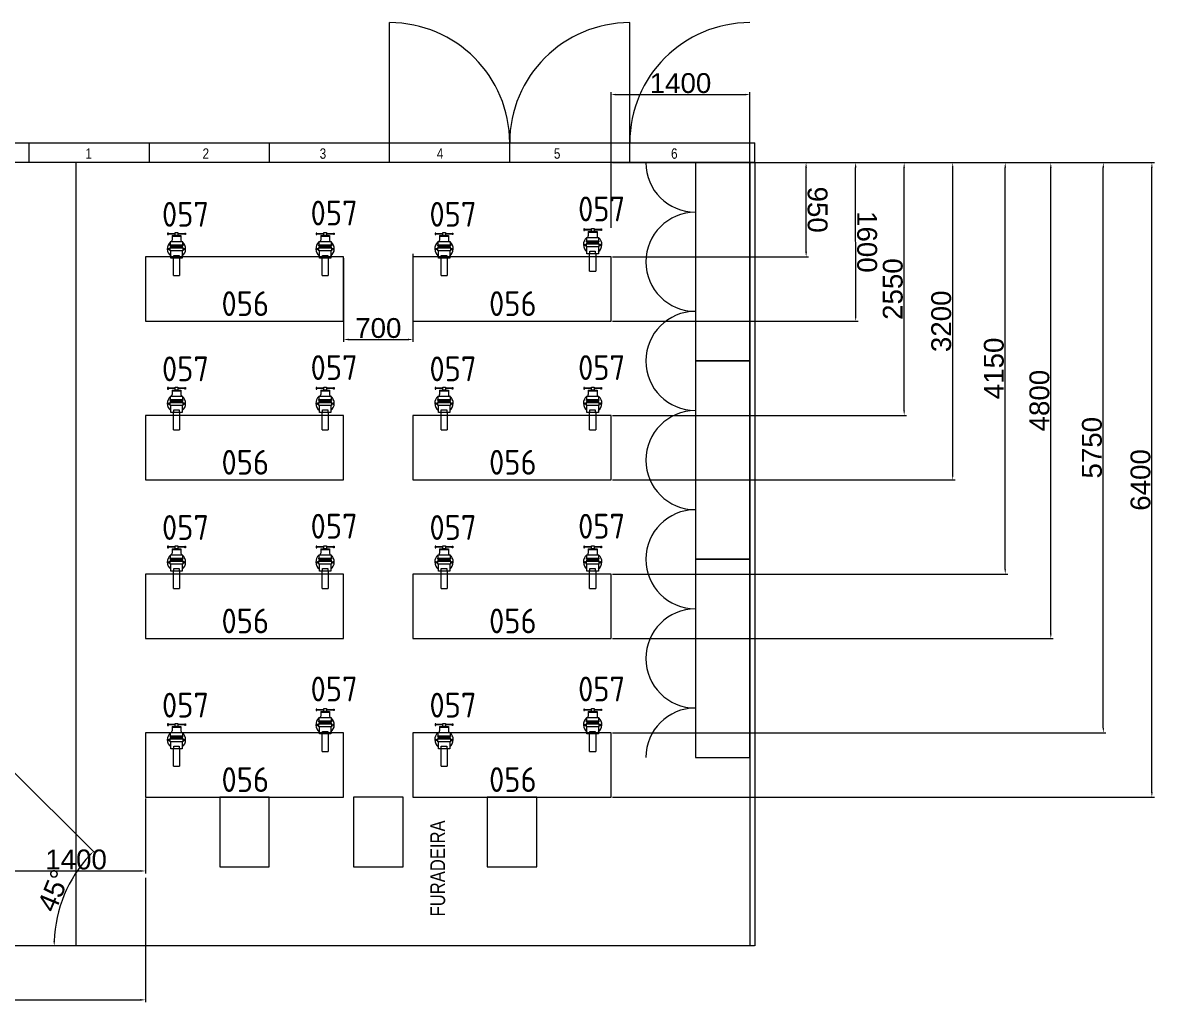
# Model space of a CAD drawing. Header units: millimetres. Extents: x 18768 to 1484868, y -11027 to 520152.
# Drawn here: x 1461651 to 1473072, y 234982 to 244862 of the extents above; entities that cross this region are included whole.
import ezdxf
from ezdxf.enums import TextEntityAlignment as Align

# ---------------------------------------------------------------- set-up
doc = ezdxf.new("R2010")
doc.units = ezdxf.units.MM
doc.linetypes.add('DASHED2', pattern=[9.525, 6.35, -3.175])
doc.linetypes.add('DIVIDE', pattern=[2.15, 1.5, -0.2, 0.05, -0.15, 0.05, -0.2])
for name, color, linetype in [('L025-IMAGIN', 1, 'DIVIDE'), ('L025-TEXTO', 7, 'Continuous'), ('L035-ARRANJO-EXISTENTE', 180, 'Continuous'), ('L035-TEXTO', 40, 'Continuous'), ('PAREDES', 7, 'Continuous')]:
    doc.layers.add(name, color=color, linetype=linetype)
doc.styles.add('ISO-CP--25', font='isocp.shx', dxfattribs={"height": 250})
doc.styles.get("Standard").update_dxf_attribs({"font": 'arial.ttf'})
doc.dimstyles.new('Anotativo', dxfattribs={"dimscale": 0, "dimtxt": 2.5, "dimasz": 2.5, "dimexe": 1.25, "dimexo": 0.625, "dimtad": 1, "dimtxsty": 'Standard', "dimcen": 2.5, "dimadec": 0, "dimazin": 0, "dimtfac": 1, "dimtmove": 0, "dimatfit": 3, "dimfxl": 1, "dimarcsym": 0})

# ---------------------------------------------------------------- blocks, each defined once
blk = doc.blocks.new('BL_SENAI_id9310100290')
at = {"layer": 'L035-ARRANJO-EXISTENTE', "color": 0}
for p, q in [((-228, 233), (-238, 233)), ((-228, 106), (-228, 233)), ((-217, 106), (-217, 233)), ((-217, 233), (-207, 233)), ((-515, 200), (-515, 139)), ((-515, 200), (-340, 200)), ((-340, 139), (-515, 139)), ((-340, 112), (-340, 227)), ((-340, 227), (-272, 227)), ((-238, 219), (-238, 106)), ((-207, 219), (-207, 106)), ((-178, 144), (-178, 195)), ((-114, 214), (-159, 214)), ((-114, 125), (-159, 125)), ((-121, 214), (-121, 125)), ((-114, 214), (-114, 125)), ((-272, 112), (-340, 112)), ((-238, 106), (-228, 106)), ((-207, 106), (-217, 106))]:
    blk.add_line(p, q, dxfattribs=at)
for points in [[(-268, 233), (-238, 233), (-238, 106), (-268, 106)], [(-178, 233), (-207, 233), (-207, 106), (-178, 106)], [(-104, 259), (-104, 252), (-88, 252), (-88, 259)], [(-340, 143), (-340, 197), (-314, 197), (-314, 143)], [(-114, 156), (-114, 183), (-83, 183), (-83, 156)], [(-104, 80), (-104, 86), (-88, 86), (-88, 80)]]:
    blk.add_lwpolyline(points, close=True, dxfattribs=at)
for points in [[(-99, 183), (-99, 252), (-92, 252), (-92, 183)], [(-92, 156), (-92, 86), (-99, 86), (-99, 156)]]:
    blk.add_lwpolyline(points, dxfattribs=at)
for centre in [(-250, 248), (-250, 92)]:
    blk.add_circle(centre, 7.45, dxfattribs=at)
for centre, radius, start, end in [((-247, 170), 92.8, 41.7386, 141.8707), ((-272, 231), 4.33, 270, 0), ((-159, 233), 19, 180, 270), ((-159, 106), 19, 90, 180), ((-247, 170), 92.8, 218.1293, 318.2614), ((-272, 108), 4.33, 0, 90)]:
    blk.add_arc(centre, radius, start, end, dxfattribs=at)
at = {"layer": 'L025-TEXTO', "style": 'ISO-CP--25'}
blk.add_attdef('rmp_mt_codmaterial', (15, 15), '', height=40, dxfattribs=at)
at = {"layer": 'L025-TEXTO', "style": 'ISO-CP--25', "flags": 1}
for tag in ['rmp_mt_nomeunid', 'rmp_mt_potencia', 'rmp_mt_cod']:
    blk.add_attdef(tag, (15, 15), '', height=40, dxfattribs=at)
blk = doc.blocks.new('BL_SENAI_id9320240650')
at = {"layer": 'L035-ARRANJO-EXISTENTE', "color": 0}
blk.add_lwpolyline([(-595, 399), (-595, -251), (1405, -251), (1405, 399)], close=True, dxfattribs=at)
at = {"layer": 'L025-TEXTO', "style": 'ISO-CP--25'}
blk.add_attdef('rmp_mt_codmaterial', (15, 15), '', height=40, dxfattribs=at)
at = {"layer": 'L025-TEXTO', "style": 'ISO-CP--25', "flags": 1}
for tag in ['rmp_mt_nomeunid', 'rmp_mt_potencia', 'rmp_mt_cod']:
    blk.add_attdef(tag, (15, 15), '', height=40, dxfattribs=at)
blk = doc.blocks.new('*D344')
at = {"layer": 'DEFPOINTS', "color": 0, "linetype": 'ByBlock', "lineweight": 15, "transparency": 16777216}
for p in [(1464890, 242500), (1465590, 242542), (1465590, 241667)]:
    blk.add_point(p, dxfattribs=at)
at = {"layer": 'PAREDES', "color": 0, "linetype": 'ByBlock', "lineweight": -2, "transparency": 16777216}
for p, q in [((1464890, 242487), (1464890, 241642)), ((1465590, 242529), (1465590, 241642)), ((1464940, 241667), (1465540, 241667))]:
    blk.add_line(p, q, dxfattribs=at)
at = {"layer": 'PAREDES', "color": 0, "linetype": 'ByBlock', "lineweight": 15, "transparency": 16777216}
for points in [[(1464940, 241675), (1464940, 241658), (1464890, 241667)], [(1465540, 241675), (1465540, 241658), (1465590, 241667)]]:
    blk.add_solid(points, dxfattribs=at)
at = {"layer": 'PAREDES', "color": 0, "linetype": 'ByBlock', "lineweight": 15, "transparency": 16777216, "insert": (1465240, 241781), "char_height": 200, "attachment_point": 5}
blk.add_mtext('700', dxfattribs=at)
blk = doc.blocks.new('*D345')
at = {"layer": 'DEFPOINTS', "color": 0, "linetype": 'ByBlock', "lineweight": 15, "transparency": 16777216}
for p in [(1468990, 244137), (1467590, 242782), (1468990, 242782)]:
    blk.add_point(p, dxfattribs=at)
at = {"layer": 'PAREDES', "color": 0, "linetype": 'ByBlock', "lineweight": -2, "transparency": 16777216}
for p, q in [((1467590, 242794), (1467590, 244162)), ((1467640, 244137), (1468940, 244137)), ((1468990, 242794), (1468990, 244162))]:
    blk.add_line(p, q, dxfattribs=at)
at = {"layer": 'PAREDES', "color": 0, "linetype": 'ByBlock', "lineweight": 15, "transparency": 16777216}
for points in [[(1467640, 244145), (1467640, 244128), (1467590, 244137)], [(1468940, 244145), (1468940, 244128), (1468990, 244137)]]:
    blk.add_solid(points, dxfattribs=at)
at = {"layer": 'PAREDES', "color": 0, "linetype": 'ByBlock', "lineweight": 15, "transparency": 16777216, "insert": (1468290, 244251), "char_height": 200, "attachment_point": 5}
blk.add_mtext('1400', dxfattribs=at)
blk = doc.blocks.new('*D346')
at = {"layer": 'DEFPOINTS', "color": 0, "linetype": 'ByBlock', "lineweight": 15, "transparency": 16777216}
for p in [(1467589, 243450), (1469557, 243451), (1467590, 242500)]:
    blk.add_point(p, dxfattribs=at)
at = {"layer": 'PAREDES', "color": 0, "linetype": 'ByBlock', "lineweight": -2, "transparency": 16777216}
for p, q in [((1467602, 243450), (1469582, 243451)), ((1469558, 242551), (1469557, 243401)), ((1467603, 242500), (1469583, 242501))]:
    blk.add_line(p, q, dxfattribs=at)
at = {"layer": 'PAREDES', "color": 0, "linetype": 'ByBlock', "lineweight": 15, "transparency": 16777216}
for points in [[(1469566, 243401), (1469549, 243401), (1469557, 243451)], [(1469566, 242551), (1469549, 242551), (1469558, 242501)]]:
    blk.add_solid(points, dxfattribs=at)
at = {"layer": 'PAREDES', "color": 0, "linetype": 'ByBlock', "lineweight": 15, "transparency": 16777216, "insert": (1469672, 242976), "char_height": 200, "attachment_point": 5, "rotation": 270.0361}
blk.add_mtext('950', dxfattribs=at)
blk = doc.blocks.new('*D347')
at = {"layer": 'DEFPOINTS', "color": 0, "linetype": 'ByBlock', "lineweight": 15, "transparency": 16777216}
for p in [(1467589, 243450), (1470057, 243451), (1467590, 241850)]:
    blk.add_point(p, dxfattribs=at)
at = {"layer": 'PAREDES', "color": 0, "linetype": 'ByBlock', "lineweight": -2, "transparency": 16777216}
for p, q in [((1467602, 243450), (1470082, 243451)), ((1470058, 241901), (1470057, 243401)), ((1467603, 241850), (1470083, 241851))]:
    blk.add_line(p, q, dxfattribs=at)
at = {"layer": 'PAREDES', "color": 0, "linetype": 'ByBlock', "lineweight": 15, "transparency": 16777216}
for points in [[(1470066, 243401), (1470049, 243401), (1470057, 243451)], [(1470066, 241901), (1470049, 241901), (1470058, 241851)]]:
    blk.add_solid(points, dxfattribs=at)
at = {"layer": 'PAREDES', "color": 0, "linetype": 'ByBlock', "lineweight": 15, "transparency": 16777216, "insert": (1470172, 242651), "char_height": 200, "attachment_point": 5, "rotation": 270.0215}
blk.add_mtext('1600', dxfattribs=at)
blk = doc.blocks.new('*D348')
at = {"layer": 'DEFPOINTS', "color": 0, "linetype": 'ByBlock', "lineweight": 15, "transparency": 16777216}
for p in [(1467589, 243450), (1470547, 243450), (1467590, 240900)]:
    blk.add_point(p, dxfattribs=at)
at = {"layer": 'PAREDES', "color": 0, "linetype": 'ByBlock', "lineweight": -2, "transparency": 16777216}
for p, q in [((1467602, 243450), (1470572, 243450)), ((1470547, 240950), (1470547, 243400)), ((1467603, 240900), (1470572, 240900))]:
    blk.add_line(p, q, dxfattribs=at)
at = {"layer": 'PAREDES', "color": 0, "linetype": 'ByBlock', "lineweight": 15, "transparency": 16777216}
for points in [[(1470539, 243400), (1470555, 243400), (1470547, 243450)], [(1470539, 240950), (1470555, 240950), (1470547, 240900)]]:
    blk.add_solid(points, dxfattribs=at)
at = {"layer": 'PAREDES', "color": 0, "linetype": 'ByBlock', "lineweight": 15, "transparency": 16777216, "insert": (1470433, 242175), "char_height": 200, "attachment_point": 5, "rotation": 90}
blk.add_mtext('2550', dxfattribs=at)
blk = doc.blocks.new('*D349')
at = {"layer": 'DEFPOINTS', "color": 0, "linetype": 'ByBlock', "lineweight": 15, "transparency": 16777216}
for p in [(1467589, 243450), (1471037, 243450), (1467590, 240250)]:
    blk.add_point(p, dxfattribs=at)
at = {"layer": 'PAREDES', "color": 0, "linetype": 'ByBlock', "lineweight": -2, "transparency": 16777216}
for p, q in [((1467602, 243450), (1471062, 243450)), ((1471037, 240300), (1471037, 243400)), ((1467603, 240250), (1471062, 240250))]:
    blk.add_line(p, q, dxfattribs=at)
at = {"layer": 'PAREDES', "color": 0, "linetype": 'ByBlock', "lineweight": 15, "transparency": 16777216}
for points in [[(1471029, 243400), (1471045, 243400), (1471037, 243450)], [(1471029, 240300), (1471045, 240300), (1471037, 240250)]]:
    blk.add_solid(points, dxfattribs=at)
at = {"layer": 'PAREDES', "color": 0, "linetype": 'ByBlock', "lineweight": 15, "transparency": 16777216, "insert": (1470922, 241850), "char_height": 200, "attachment_point": 5, "rotation": 90}
blk.add_mtext('3200', dxfattribs=at)
blk = doc.blocks.new('*D350')
at = {"layer": 'DEFPOINTS', "color": 0, "linetype": 'ByBlock', "lineweight": 15, "transparency": 16777216}
for p in [(1467589, 243450), (1471567, 243450), (1467590, 239300)]:
    blk.add_point(p, dxfattribs=at)
at = {"layer": 'PAREDES', "color": 0, "linetype": 'ByBlock', "lineweight": -2, "transparency": 16777216}
for p, q in [((1467602, 243450), (1471592, 243450)), ((1471567, 239350), (1471567, 243400)), ((1467603, 239300), (1471592, 239300))]:
    blk.add_line(p, q, dxfattribs=at)
at = {"layer": 'PAREDES', "color": 0, "linetype": 'ByBlock', "lineweight": 15, "transparency": 16777216}
for points in [[(1471559, 243400), (1471575, 243400), (1471567, 243450)], [(1471559, 239350), (1471575, 239350), (1471567, 239300)]]:
    blk.add_solid(points, dxfattribs=at)
at = {"layer": 'PAREDES', "color": 0, "linetype": 'ByBlock', "lineweight": 15, "transparency": 16777216, "insert": (1471453, 241375), "char_height": 200, "attachment_point": 5, "rotation": 90}
blk.add_mtext('4150', dxfattribs=at)
blk = doc.blocks.new('*D351')
at = {"layer": 'DEFPOINTS', "color": 0, "linetype": 'ByBlock', "lineweight": 15, "transparency": 16777216}
for p in [(1467589, 243450), (1472027, 243450), (1467590, 238650)]:
    blk.add_point(p, dxfattribs=at)
at = {"layer": 'PAREDES', "color": 0, "linetype": 'ByBlock', "lineweight": -2, "transparency": 16777216}
for p, q in [((1467602, 243450), (1472052, 243450)), ((1472027, 238700), (1472027, 243400)), ((1467603, 238650), (1472052, 238650))]:
    blk.add_line(p, q, dxfattribs=at)
at = {"layer": 'PAREDES', "color": 0, "linetype": 'ByBlock', "lineweight": 15, "transparency": 16777216}
for points in [[(1472019, 243400), (1472035, 243400), (1472027, 243450)], [(1472019, 238700), (1472035, 238700), (1472027, 238650)]]:
    blk.add_solid(points, dxfattribs=at)
at = {"layer": 'PAREDES', "color": 0, "linetype": 'ByBlock', "lineweight": 15, "transparency": 16777216, "insert": (1471913, 241050), "char_height": 200, "attachment_point": 5, "rotation": 90}
blk.add_mtext('4800', dxfattribs=at)
blk = doc.blocks.new('*D352')
at = {"layer": 'DEFPOINTS', "color": 0, "linetype": 'ByBlock', "lineweight": 15, "transparency": 16777216}
for p in [(1467589, 243450), (1472557, 243450), (1467590, 237700)]:
    blk.add_point(p, dxfattribs=at)
at = {"layer": 'PAREDES', "color": 0, "linetype": 'ByBlock', "lineweight": -2, "transparency": 16777216}
for p, q in [((1467602, 243450), (1472582, 243450)), ((1472557, 237750), (1472557, 243400)), ((1467603, 237700), (1472582, 237700))]:
    blk.add_line(p, q, dxfattribs=at)
at = {"layer": 'PAREDES', "color": 0, "linetype": 'ByBlock', "lineweight": 15, "transparency": 16777216}
for points in [[(1472549, 243400), (1472565, 243400), (1472557, 243450)], [(1472549, 237750), (1472565, 237750), (1472557, 237700)]]:
    blk.add_solid(points, dxfattribs=at)
at = {"layer": 'PAREDES', "color": 0, "linetype": 'ByBlock', "lineweight": 15, "transparency": 16777216, "insert": (1472443, 240575), "char_height": 200, "attachment_point": 5, "rotation": 90}
blk.add_mtext('5750', dxfattribs=at)
blk = doc.blocks.new('*D353')
at = {"layer": 'DEFPOINTS', "color": 0, "linetype": 'ByBlock', "lineweight": 15, "transparency": 16777216}
for p in [(1467589, 243450), (1473047, 243450), (1467590, 237050)]:
    blk.add_point(p, dxfattribs=at)
at = {"layer": 'PAREDES', "color": 0, "linetype": 'ByBlock', "lineweight": -2, "transparency": 16777216}
for p, q in [((1467602, 243450), (1473072, 243450)), ((1473047, 237100), (1473047, 243400)), ((1467603, 237050), (1473072, 237050))]:
    blk.add_line(p, q, dxfattribs=at)
at = {"layer": 'PAREDES', "color": 0, "linetype": 'ByBlock', "lineweight": 15, "transparency": 16777216}
for points in [[(1473039, 243400), (1473055, 243400), (1473047, 243450)], [(1473039, 237100), (1473055, 237100), (1473047, 237050)]]:
    blk.add_solid(points, dxfattribs=at)
at = {"layer": 'PAREDES', "color": 0, "linetype": 'ByBlock', "lineweight": 15, "transparency": 16777216, "insert": (1472933, 240250), "char_height": 200, "attachment_point": 5, "rotation": 90}
blk.add_mtext('6400', dxfattribs=at)
blk = doc.blocks.new('*D354')
at = {"layer": 'DEFPOINTS', "color": 0, "linetype": 'ByBlock', "lineweight": 15, "transparency": 16777216}
for p in [(1460430, 238435), (1461491, 237374), (1462149, 236223), (1450237, 235550), (1469040, 235550)]:
    blk.add_point(p, dxfattribs=at)
at = {"layer": 'PAREDES', "color": 0, "linetype": 'ByBlock', "lineweight": -2, "transparency": 16777216}
blk.add_line((1461500, 237365), (1462381, 236485), dxfattribs=at)
blk.add_arc((1463315, 235550), 1347, 137.1274, 177.8726, dxfattribs=at)
at = {"layer": 'PAREDES', "color": 0, "linetype": 'ByBlock', "lineweight": 15, "transparency": 16777216}
for points in [[(1462322, 236472), (1462334, 236460), (1462363, 236502)], [(1461978, 235600), (1461961, 235600), (1461969, 235550)]]:
    blk.add_solid(points, dxfattribs=at)
at = {"layer": 'PAREDES', "color": 0, "linetype": 'ByBlock', "lineweight": 15, "transparency": 16777216, "insert": (1461966, 236109), "char_height": 200, "attachment_point": 5, "rotation": 67.5}
blk.add_mtext('45°', dxfattribs=at)
blk = doc.blocks.new('*D355')
at = {"layer": 'DEFPOINTS', "color": 0, "linetype": 'ByBlock', "lineweight": 15, "transparency": 16777216}
for p in [(1462890, 237050), (1462890, 236307), (1461490, 236050)]:
    blk.add_point(p, dxfattribs=at)
at = {"layer": 'PAREDES', "color": 0, "linetype": 'ByBlock', "lineweight": -2, "transparency": 16777216}
for p, q in [((1462890, 237037), (1462890, 236282)), ((1461490, 236062), (1461490, 236332)), ((1461540, 236307), (1462840, 236307))]:
    blk.add_line(p, q, dxfattribs=at)
at = {"layer": 'PAREDES', "color": 0, "linetype": 'ByBlock', "lineweight": 15, "transparency": 16777216}
for points in [[(1461540, 236315), (1461540, 236298), (1461490, 236307)], [(1462840, 236315), (1462840, 236298), (1462890, 236307)]]:
    blk.add_solid(points, dxfattribs=at)
at = {"layer": 'PAREDES', "color": 0, "linetype": 'ByBlock', "lineweight": 15, "transparency": 16777216, "insert": (1462190, 236421), "char_height": 200, "attachment_point": 5}
blk.add_mtext('1400', dxfattribs=at)
blk = doc.blocks.new('*D358')
at = {"layer": 'DEFPOINTS', "color": 0, "linetype": 'ByBlock', "lineweight": 15, "transparency": 16777216}
for p in [(1459490, 236250), (1462890, 236250), (1462890, 235007)]:
    blk.add_point(p, dxfattribs=at)
at = {"layer": 'PAREDES', "color": 0, "linetype": 'ByBlock', "lineweight": -2, "transparency": 16777216}
for p, q in [((1459490, 236237), (1459490, 234982)), ((1462890, 236237), (1462890, 234982)), ((1459540, 235007), (1462840, 235007))]:
    blk.add_line(p, q, dxfattribs=at)
at = {"layer": 'PAREDES', "color": 0, "linetype": 'ByBlock', "lineweight": 15, "transparency": 16777216}
for points in [[(1459540, 235015), (1459540, 234998), (1459490, 235007)], [(1462840, 235015), (1462840, 234998), (1462890, 235007)]]:
    blk.add_solid(points, dxfattribs=at)
at = {"layer": 'PAREDES', "color": 0, "linetype": 'ByBlock', "lineweight": 15, "transparency": 16777216, "insert": (1461190, 235121), "char_height": 200, "attachment_point": 5}
blk.add_mtext('3400', dxfattribs=at)

msp = doc.modelspace()

# ---------------------------------------------------------------- linework, layer by layer
for p, q in [((1465354, 243650), (1465354, 244862)), ((1467778, 243650), (1467778, 244862)), ((1468990, 243450), (1468990, 235550)), ((1469040, 243450), (1469040, 235550))]:
    msp.add_line(p, q)
at = {"color": 1}
for p, q in [((1461718, 243450), (1461718, 243650)), ((1461718, 243450), (1461718, 243650)), ((1462930, 243450), (1462930, 243650)), ((1462930, 243450), (1462930, 243650)), ((1464142, 243450), (1464142, 243650)), ((1464142, 243450), (1464142, 243650)), ((1465354, 243450), (1465354, 243650)), ((1465354, 243450), (1465354, 243650)), ((1466566, 243450), (1466566, 243650)), ((1466566, 243450), (1466566, 243650)), ((1467778, 243450), (1467778, 243650)), ((1467778, 243450), (1467778, 243650)), ((1468990, 243450), (1468990, 243650)), ((1468990, 243450), (1468990, 243650)), ((1469040, 243450), (1469040, 243650))]:
    msp.add_line(p, q, dxfattribs=at)
at = {"color": 1, "linetype": 'DASHED2'}
msp.add_line((1462190.006, 235553.75), (1462190.006, 243453.75), dxfattribs=at)
for points in [[(1463640.002, 237049.999), (1463640.002, 236349.999), (1464140.002, 236349.999), (1464140.002, 237049.999)], [(1464990.002, 237049.999), (1464990.002, 236349.999), (1465490.002, 236349.999), (1465490.002, 237049.999)], [(1466340.002, 237049.999), (1466340.002, 236349.999), (1466840.002, 236349.999), (1466840.002, 237049.999)]]:
    msp.add_lwpolyline(points, close=True)
for centre, start, end in [((1465354, 243650), 0, 90), ((1467778, 243650), 90, 180), ((1468990, 243650), 90, 180)]:
    msp.add_arc(centre, 1212, start, end)
at = {"layer": 'L025-IMAGIN'}
msp.add_line((1469040, 235550), (1450237.149, 235550), dxfattribs=at)
at = {"layer": 'PAREDES'}
for p, q in [((1450336.239, 243650), (1469040, 243650)), ((1469040, 243450), (1450237.149, 243450))]:
    msp.add_line(p, q, dxfattribs=at)
at = {"layer": 'PAREDES', "linetype": 'ByBlock', "lineweight": 15}
for points in [[(1468440, 243450), (1468440, 241450), (1468990, 241450), (1468990, 243450), (1468440, 243450)], [(1468440, 241450), (1468440, 239450), (1468990, 239450), (1468990, 241450), (1468440, 241450)], [(1468440, 239450), (1468440, 237450), (1468990, 237450), (1468990, 239450), (1468440, 239450)]]:
    msp.add_lwpolyline(points, dxfattribs=at)
for centre, start, end in [((1468440, 243450.1), 180, 270), ((1468440, 242450.1), 90, 180), ((1468440, 242450.1), 180, 270), ((1468440, 241450), 90, 180), ((1468440, 241450.1), 180, 270), ((1468440, 240450.1), 90, 180), ((1468440, 240450.1), 180, 270), ((1468440, 239450), 90, 180), ((1468440, 239450.1), 180, 270), ((1468440, 238450.1), 90, 180), ((1468440, 238450.1), 180, 270), ((1468440, 237450), 90, 180)]:
    msp.add_arc(centre, 500, start, end, dxfattribs=at)

# ---------------------------------------------------------------- block references
at = {"layer": 'L035-ARRANJO-EXISTENTE'}
ref = msp.add_blockref('BL_SENAI_id9310100290', (1463373.064, 242828.167), dxfattribs=dict(at, rotation=89.99999999998991))
ref.add_attrib('rmp_mt_codmaterial', '057', dxfattribs={"layer": 'L025-TEXTO', "height": 250, "rotation": 360, "style": 'ISO-CP--25'}).set_placement((1463293.533, 242803.943), align=Align.CENTER)
ref = msp.add_blockref('BL_SENAI_id9310100290', (1464873.064, 242828.167), dxfattribs=dict(at, rotation=89.99999999998991))
ref.add_attrib('rmp_mt_codmaterial', '057', dxfattribs={"layer": 'L025-TEXTO', "height": 250, "rotation": 360, "style": 'ISO-CP--25'}).set_placement((1464793.533, 242816.91), align=Align.CENTER)
ref = msp.add_blockref('BL_SENAI_id9310100290', (1466073.064, 242828.167), dxfattribs=dict(at, rotation=89.99999999998991))
ref.add_attrib('rmp_mt_codmaterial', '057', dxfattribs={"layer": 'L025-TEXTO', "height": 250, "rotation": 360, "style": 'ISO-CP--25'}).set_placement((1465993.533, 242803.943), align=Align.CENTER)
ref = msp.add_blockref('BL_SENAI_id9310100290', (1467573.064, 242869.767), dxfattribs=dict(at, rotation=89.99999999998991))
ref.add_attrib('rmp_mt_codmaterial', '057', dxfattribs={"layer": 'L025-TEXTO', "height": 250, "rotation": 360, "style": 'ISO-CP--25'}).set_placement((1467493.533, 242858.51), align=Align.CENTER)
ref = msp.add_blockref('BL_SENAI_id9320240650', (1464294.631, 242249.08), dxfattribs=dict(at, rotation=179.9999999999899))
ref.add_attrib('rmp_mt_codmaterial', '056', dxfattribs={"layer": 'L025-TEXTO', "height": 250, "rotation": 360, "style": 'ISO-CP--25'}).set_placement((1463897.693, 241903.359), align=Align.CENTER)
ref = msp.add_blockref('BL_SENAI_id9320240650', (1466994.631, 242249.08), dxfattribs=dict(at, rotation=179.9999999999899))
ref.add_attrib('rmp_mt_codmaterial', '056', dxfattribs={"layer": 'L025-TEXTO', "height": 250, "rotation": 360, "style": 'ISO-CP--25'}).set_placement((1466597.693, 241903.359), align=Align.CENTER)
ref = msp.add_blockref('BL_SENAI_id9310100290', (1463373.064, 241269.737), dxfattribs=dict(at, rotation=89.99999999998991))
ref.add_attrib('rmp_mt_codmaterial', '057', dxfattribs={"layer": 'L025-TEXTO', "height": 250, "rotation": 360, "style": 'ISO-CP--25'}).set_placement((1463293.533, 241245.513), align=Align.CENTER)
ref = msp.add_blockref('BL_SENAI_id9310100290', (1464873.064, 241269.737), dxfattribs=dict(at, rotation=89.99999999998991))
ref.add_attrib('rmp_mt_codmaterial', '057', dxfattribs={"layer": 'L025-TEXTO', "height": 250, "rotation": 360, "style": 'ISO-CP--25'}).set_placement((1464793.533, 241258.48), align=Align.CENTER)
ref = msp.add_blockref('BL_SENAI_id9310100290', (1466073.064, 241269.737), dxfattribs=dict(at, rotation=89.99999999998991))
ref.add_attrib('rmp_mt_codmaterial', '057', dxfattribs={"layer": 'L025-TEXTO', "height": 250, "rotation": 360, "style": 'ISO-CP--25'}).set_placement((1465993.533, 241245.513), align=Align.CENTER)
ref = msp.add_blockref('BL_SENAI_id9310100290', (1467573.064, 241269.737), dxfattribs=dict(at, rotation=89.99999999998991))
ref.add_attrib('rmp_mt_codmaterial', '057', dxfattribs={"layer": 'L025-TEXTO', "height": 250, "rotation": 360, "style": 'ISO-CP--25'}).set_placement((1467493.533, 241258.48), align=Align.CENTER)
ref = msp.add_blockref('BL_SENAI_id9320240650', (1464294.631, 240649.08), dxfattribs=dict(at, rotation=179.9999999999899))
ref.add_attrib('rmp_mt_codmaterial', '056', dxfattribs={"layer": 'L025-TEXTO', "height": 250, "rotation": 360, "style": 'ISO-CP--25'}).set_placement((1463897.693, 240303.359), align=Align.CENTER)
ref = msp.add_blockref('BL_SENAI_id9320240650', (1466994.631, 240649.08), dxfattribs=dict(at, rotation=179.9999999999899))
ref.add_attrib('rmp_mt_codmaterial', '056', dxfattribs={"layer": 'L025-TEXTO', "height": 250, "rotation": 360, "style": 'ISO-CP--25'}).set_placement((1466597.693, 240303.359), align=Align.CENTER)
ref = msp.add_blockref('BL_SENAI_id9310100290', (1463373.064, 239669.737), dxfattribs=dict(at, rotation=89.99999999998991))
ref.add_attrib('rmp_mt_codmaterial', '057', dxfattribs={"layer": 'L025-TEXTO', "height": 250, "rotation": 360, "style": 'ISO-CP--25'}).set_placement((1463293.533, 239645.513), align=Align.CENTER)
ref = msp.add_blockref('BL_SENAI_id9310100290', (1464873.064, 239669.737), dxfattribs=dict(at, rotation=89.99999999998991))
ref.add_attrib('rmp_mt_codmaterial', '057', dxfattribs={"layer": 'L025-TEXTO', "height": 250, "rotation": 360, "style": 'ISO-CP--25'}).set_placement((1464793.533, 239658.48), align=Align.CENTER)
ref = msp.add_blockref('BL_SENAI_id9310100290', (1466073.064, 239669.737), dxfattribs=dict(at, rotation=89.99999999998991))
ref.add_attrib('rmp_mt_codmaterial', '057', dxfattribs={"layer": 'L025-TEXTO', "height": 250, "rotation": 360, "style": 'ISO-CP--25'}).set_placement((1465993.533, 239645.513), align=Align.CENTER)
ref = msp.add_blockref('BL_SENAI_id9310100290', (1467573.064, 239669.737), dxfattribs=dict(at, rotation=89.99999999998991))
ref.add_attrib('rmp_mt_codmaterial', '057', dxfattribs={"layer": 'L025-TEXTO', "height": 250, "rotation": 360, "style": 'ISO-CP--25'}).set_placement((1467493.533, 239658.48), align=Align.CENTER)
ref = msp.add_blockref('BL_SENAI_id9320240650', (1464294.631, 239049.08), dxfattribs=dict(at, rotation=179.9999999999899))
ref.add_attrib('rmp_mt_codmaterial', '056', dxfattribs={"layer": 'L025-TEXTO', "height": 250, "rotation": 360, "style": 'ISO-CP--25'}).set_placement((1463897.693, 238703.359), align=Align.CENTER)
ref = msp.add_blockref('BL_SENAI_id9320240650', (1466994.631, 239049.08), dxfattribs=dict(at, rotation=179.9999999999899))
ref.add_attrib('rmp_mt_codmaterial', '056', dxfattribs={"layer": 'L025-TEXTO', "height": 250, "rotation": 360, "style": 'ISO-CP--25'}).set_placement((1466597.693, 238703.359), align=Align.CENTER)
ref = msp.add_blockref('BL_SENAI_id9310100290', (1464873.064, 238028.137), dxfattribs=dict(at, rotation=89.99999999998991))
ref.add_attrib('rmp_mt_codmaterial', '057', dxfattribs={"layer": 'L025-TEXTO', "height": 250, "rotation": 360, "style": 'ISO-CP--25'}).set_placement((1464793.533, 238016.88), align=Align.CENTER)
ref = msp.add_blockref('BL_SENAI_id9310100290', (1467573.064, 238028.137), dxfattribs=dict(at, rotation=89.99999999998991))
ref.add_attrib('rmp_mt_codmaterial', '057', dxfattribs={"layer": 'L025-TEXTO', "height": 250, "rotation": 360, "style": 'ISO-CP--25'}).set_placement((1467493.533, 238016.88), align=Align.CENTER)
ref = msp.add_blockref('BL_SENAI_id9310100290', (1463373.064, 237878.137), dxfattribs=dict(at, rotation=89.99999999998991))
ref.add_attrib('rmp_mt_codmaterial', '057', dxfattribs={"layer": 'L025-TEXTO', "height": 250, "rotation": 360, "style": 'ISO-CP--25'}).set_placement((1463293.533, 237853.913), align=Align.CENTER)
ref = msp.add_blockref('BL_SENAI_id9310100290', (1466073.064, 237878.137), dxfattribs=dict(at, rotation=89.99999999998991))
ref.add_attrib('rmp_mt_codmaterial', '057', dxfattribs={"layer": 'L025-TEXTO', "height": 250, "rotation": 360, "style": 'ISO-CP--25'}).set_placement((1465993.533, 237853.913), align=Align.CENTER)
ref = msp.add_blockref('BL_SENAI_id9320240650', (1464294.631, 237449.08), dxfattribs=dict(at, rotation=179.9999999999899))
ref.add_attrib('rmp_mt_codmaterial', '056', dxfattribs={"layer": 'L025-TEXTO', "height": 250, "rotation": 360, "style": 'ISO-CP--25'}).set_placement((1463897.693, 237103.359), align=Align.CENTER)
ref = msp.add_blockref('BL_SENAI_id9320240650', (1466994.631, 237449.08), dxfattribs=dict(at, rotation=179.9999999999899))
ref.add_attrib('rmp_mt_codmaterial', '056', dxfattribs={"layer": 'L025-TEXTO', "height": 250, "rotation": 360, "style": 'ISO-CP--25'}).set_placement((1466597.693, 237103.359), align=Align.CENTER)

# ---------------------------------------------------------------- texts
at = {"layer": 'L035-TEXTO', "width": 0.8}
for s, p in [('1', (1462284.526, 243489.284)), ('1', (1462284.526, 243489.284)), ('2', (1463466.526, 243489.284)), ('2', (1463466.526, 243489.284)), ('3', (1464648.526, 243489.284)), ('3', (1464648.526, 243489.284)), ('4', (1465830.526, 243489.284)), ('4', (1465830.526, 243489.284)), ('5', (1467012.526, 243489.284)), ('5', (1467012.526, 243489.284)), ('6', (1468194.526, 243489.284)), ('6', (1468194.526, 243489.284))]:
    msp.add_text(s, height=105, dxfattribs=at).set_placement(p)
msp.add_text('FURADEIRA', height=150, rotation=90, dxfattribs=at).set_placement((1465914.176, 235848.261))

# ---------------------------------------------------------------- dimensions: what is measured, and where the dimension line sits
at = {"layer": 'PAREDES', "linetype": 'ByBlock', "lineweight": 15}
for base, p1, p2, picture, middle in [((1468990, 244136.709), (1467590.002, 242781.681), (1468990, 242781.651), '*D345', (1468290.001, 244251.324)), ((1465590.002, 241666.71), (1464890.002, 242499.999), (1465590.002, 242541.599), '*D344', (1465240.002, 241781.324)), ((1462890.002, 236306.709), (1461490.006, 236050), (1462890.002, 237049.999), '*D355', (1462190.004, 236421.324)), ((1462890.002, 235006.709), (1459490.002, 236249.997), (1462890.002, 236249.997), '*D358', (1461190.002, 235121.392))]:
    dim = msp.add_linear_dim(base=base, p1=p1, p2=p2, dimstyle='Anotativo', override={"dimtxt": 10}, dxfattribs=at)
    dim.commit()
    dim.dimension.update_dxf_attribs({"geometry": picture, "text_midpoint": middle})
for p1, distance, picture, middle in [((1467590.002, 242499.999), -1967.746, '*D346', (1469672.063, 242976.313)), ((1467590.002, 241849.999), -2467.746, '*D347', (1470172.063, 242650.967))]:
    dim = msp.add_aligned_dim(p1=p1, p2=(1467589.403, 243450), distance=distance, dimstyle='Anotativo', override={"dimtxt": 10}, dxfattribs=at)
    dim.commit()
    dim.dimension.update_dxf_attribs({"geometry": picture, "text_midpoint": middle})
for base, p1, picture, middle in [((1470547.149, 243450), (1467590.002, 240899.999), '*D348', (1470432.534, 242175)), ((1471037.149, 243450), (1467590.002, 240249.999), '*D349', (1470922.466, 241850)), ((1471567.149, 243450), (1467590.002, 239299.999), '*D350', (1471452.534, 241375)), ((1472027.149, 243450), (1467590.002, 238649.999), '*D351', (1471912.534, 241050)), ((1472557.149, 243450), (1467590.002, 237699.999), '*D352', (1472442.534, 240575)), ((1473047.149, 243450), (1467590.002, 237049.999), '*D353', (1472932.534, 240250))]:
    dim = msp.add_linear_dim(base=base, p1=p1, p2=(1467589.403, 243450), angle=90, dimstyle='Anotativo', override={"dimtxt": 10}, dxfattribs=at)
    dim.commit()
    dim.dimension.update_dxf_attribs({"geometry": picture, "text_midpoint": middle})
dim = msp.add_angular_dim_2l(base=(1462149.162, 236223.334), line1=((1469040, 235550), (1450237.149, 235550)), line2=((1461491.114, 237374.297), (1460430.454, 238434.957)), dimstyle='Anotativo', override={"dimscale": 0, "dimtxt": 10}, dxfattribs=at)
dim.commit()
dim.dimension.update_dxf_attribs({"geometry": '*D354', "text_midpoint": (1461965.74, 236109.052)})

doc.saveas('drawing.dxf')
